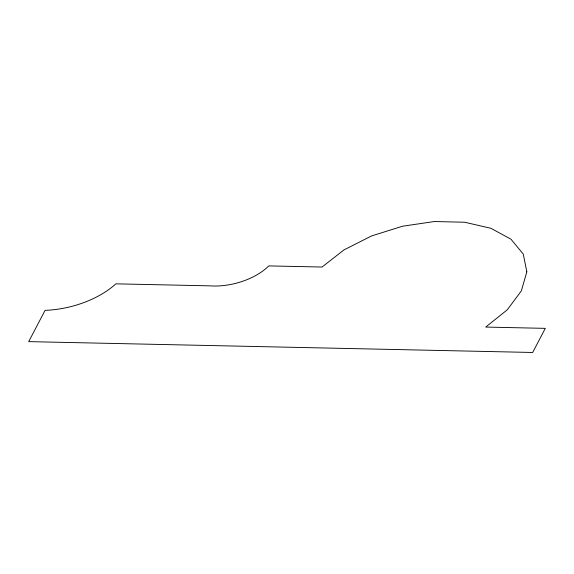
<?xml version="1.0" encoding="UTF-8"?>
<svg xmlns="http://www.w3.org/2000/svg" width="574" height="574" viewBox="0 0 574 574"><rect width="100%" height="100%" fill="white"/><g stroke="black" fill="none" stroke-linecap="round" stroke-linejoin="round"><path stroke-width="0.86" d="M526.832 271.825L521.343 290.903L507.258 309.824L485.704 327.072L545.3 328.357L532.672 352.472L28.7 341.63L45.081 310.347A70.946 39.262 -14 0 0 115.862 283.836L209.517 285.845A49.895 27.609 -14 0 0 268.79 265.898L322.014 267.039L343.955 249.934L371.522 235.957L402.503 226.228L434.41 221.528L464.689 222.238L490.914 228.294L510.982 239.214L523.287 254.124L526.832 271.825"/></g></svg>
